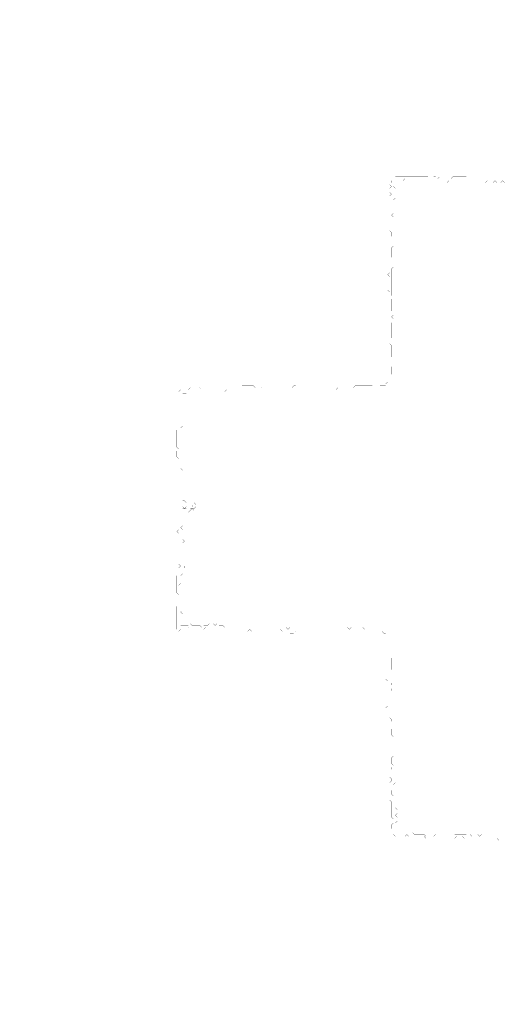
# Model space of a CAD drawing. Header units: metres. Extents: x 0 to 4953, y -4953 to 0.
# Drawn here: x 0 to 2476, y -4953 to 0 of the extents above; entities that cross this region are included whole.
import ezdxf

# ---------------------------------------------------------------- set-up
doc = ezdxf.new("R2010")
doc.units = ezdxf.units.M
doc.layers.add('conductor', color=1, linetype='Continuous')
doc.layers.add('substrate', color=5, linetype='Continuous')

msp = doc.modelspace()

# ---------------------------------------------------------------- linework, layer by layer
at = {"layer": 'conductor', "const_width": 0.5}
msp.add_lwpolyline([(2481, -823.8), (2471.3, -823.8), (2461.6, -823.8), (2451.9, -823.8), (2442.2, -814.1), (2432.5, -823.8), (2422.9, -823.8), (2413.2, -823.8), (2403.5, -814.1), (2393.8, -823.8), (2384.1, -823.8), (2374.4, -814.1), (2364.7, -814.1), (2355, -823.8), (2345.3, -823.8), (2335.6, -823.8), (2325.9, -823.8), (2316.2, -823.8), (2306.6, -823.8), (2296.9, -823.8), (2287.2, -823.8), (2277.5, -823.8), (2267.8, -814.1), (2258.1, -814.1), (2248.4, -814.1), (2238.7, -814.1), (2229, -814.1), (2219.3, -814.1), (2209.6, -814.1), (2199.9, -814.1), (2190.3, -814.1), (2180.6, -814.1), (2170.9, -814.1), (2161.2, -823.8), (2151.5, -823.8), (2141.8, -814.1), (2132.1, -814.1), (2122.4, -814.1), (2112.7, -814.1), (2103, -814.1), (2093.3, -814.1), (2083.7, -814.1), (2074, -814.1), (2064.3, -814.1), (2054.6, -814.1), (2044.9, -814.1), (2035.2, -814.1), (2025.5, -804.4), (2015.8, -804.4), (2006.1, -804.4), (1996.4, -814.1), (1986.7, -804.4), (1977, -804.4), (1967.4, -804.4), (1957.7, -804.4), (1948, -804.4), (1938.3, -814.1), (1928.6, -814.1), (1918.9, -814.1), (1909.2, -814.1), (1899.5, -814.1), (1889.8, -814.1), (1889.8, -823.8), (1889.8, -833.5), (1889.8, -843.2), (1899.5, -852.8), (1899.5, -862.5), (1899.5, -872.2), (1899.5, -881.9), (1899.5, -891.6), (1899.5, -901.3), (1889.8, -911), (1889.8, -920.7), (1889.8, -930.4), (1889.8, -940.1), (1889.8, -949.8), (1889.8, -959.4), (1889.8, -969.1), (1889.8, -978.8), (1880.1, -988.5), (1889.8, -998.2), (1880.1, -1007.9), (1889.8, -1017.6), (1889.8, -1027.3), (1889.8, -1037), (1889.8, -1046.7), (1889.8, -1056.4), (1889.8, -1066.1), (1889.8, -1075.7), (1889.8, -1085.4), (1889.8, -1095.1), (1889.8, -1104.8), (1889.8, -1114.5), (1889.8, -1124.2), (1889.8, -1133.9), (1889.8, -1143.6), (1880.1, -1153.3), (1880.1, -1163), (1880.1, -1172.7), (1880.1, -1182.4), (1880.1, -1192), (1880.1, -1201.7), (1889.8, -1211.4), (1889.8, -1221.1), (1889.8, -1230.8), (1889.8, -1240.5), (1889.8, -1250.2), (1880.1, -1259.9), (1880.1, -1269.6), (1880.1, -1279.3), (1880.1, -1289), (1880.1, -1298.6), (1880.1, -1308.3), (1880.1, -1318), (1880.1, -1327.7), (1880.1, -1337.4), (1880.1, -1347.1), (1880.1, -1356.8), (1880.1, -1366.5), (1880.1, -1376.2), (1880.1, -1385.9), (1880.1, -1395.6), (1889.8, -1405.3), (1880.1, -1414.9), (1880.1, -1424.6), (1880.1, -1434.3), (1880.1, -1444), (1880.1, -1453.7), (1880.1, -1463.4), (1880.1, -1473.1), (1889.8, -1482.8), (1889.8, -1492.5), (1880.1, -1502.2), (1889.8, -1511.9), (1889.8, -1521.6), (1880.1, -1531.2), (1880.1, -1540.9), (1880.1, -1550.6), (1880.1, -1560.3), (1880.1, -1570), (1880.1, -1579.7), (1880.1, -1589.4), (1880.1, -1599.1), (1880.1, -1608.8), (1870.4, -1618.5), (1870.4, -1628.2), (1870.4, -1637.8), (1880.1, -1647.5), (1880.1, -1657.2), (1880.1, -1666.9), (1880.1, -1676.6), (1880.1, -1686.3), (1880.1, -1696), (1880.1, -1705.7), (1870.4, -1715.4), (1880.1, -1725.1), (1870.4, -1734.8), (1870.4, -1744.5), (1880.1, -1754.1), (1880.1, -1763.8), (1880.1, -1773.5), (1880.1, -1783.2), (1880.1, -1792.9), (1870.4, -1802.6), (1870.4, -1812.3), (1870.4, -1822), (1870.4, -1831.7), (1870.4, -1841.4), (1870.4, -1851.1), (1860.8, -1860.8), (1851.1, -1870.4), (1841.4, -1870.4), (1831.7, -1870.4), (1822, -1870.4), (1812.3, -1870.4), (1802.6, -1870.4), (1792.9, -1870.4), (1783.2, -1870.4), (1773.5, -1870.4), (1763.8, -1870.4), (1754.1, -1870.4), (1744.5, -1870.4), (1734.8, -1870.4), (1725.1, -1870.4), (1715.4, -1870.4), (1705.7, -1870.4), (1696, -1870.4), (1686.3, -1870.4), (1676.6, -1880.1), (1666.9, -1880.1), (1657.2, -1880.1), (1647.5, -1880.1), (1637.8, -1880.1), (1628.2, -1880.1), (1618.5, -1880.1), (1608.8, -1880.1), (1599.1, -1880.1), (1589.4, -1880.1), (1579.7, -1880.1), (1570, -1880.1), (1560.3, -1880.1), (1550.6, -1880.1), (1540.9, -1880.1), (1531.2, -1880.1), (1521.6, -1880.1), (1511.9, -1880.1), (1502.2, -1880.1), (1492.5, -1880.1), (1482.8, -1880.1), (1473.1, -1880.1), (1463.4, -1880.1), (1453.7, -1880.1), (1444, -1880.1), (1434.3, -1880.1), (1424.6, -1880.1), (1414.9, -1880.1), (1405.3, -1880.1), (1395.6, -1880.1), (1385.9, -1880.1), (1376.2, -1880.1), (1366.5, -1870.4), (1356.8, -1880.1), (1347.1, -1870.4), (1337.4, -1880.1), (1327.7, -1870.4), (1318, -1880.1), (1308.3, -1870.4), (1298.6, -1880.1), (1289, -1880.1), (1279.3, -1880.1), (1269.6, -1880.1), (1259.9, -1880.1), (1250.2, -1880.1), (1240.5, -1880.1), (1230.8, -1880.1), (1221.1, -1880.1), (1211.4, -1880.1), (1201.7, -1880.1), (1192, -1870.4), (1182.4, -1870.4), (1172.7, -1870.4), (1163, -1870.4), (1153.3, -1870.4), (1143.6, -1870.4), (1133.9, -1870.4), (1124.2, -1870.4), (1114.5, -1870.4), (1104.8, -1870.4), (1095.1, -1870.4), (1085.4, -1870.4), (1075.7, -1870.4), (1066.1, -1870.4), (1056.4, -1870.4), (1046.7, -1870.4), (1037, -1880.1), (1027.3, -1880.1), (1017.6, -1880.1), (1007.9, -1880.1), (998.2, -1880.1), (988.5, -1880.1), (978.8, -1880.1), (969.1, -1880.1), (959.4, -1880.1), (949.8, -1880.1), (940.1, -1880.1), (930.4, -1880.1), (920.7, -1880.1), (911, -1880.1), (901.3, -1880.1), (891.6, -1880.1), (881.9, -1880.1), (872.2, -1880.1), (862.5, -1880.1), (852.8, -1880.1), (843.2, -1889.8), (833.5, -1889.8), (823.8, -1889.8), (823.8, -1899.5), (823.8, -1909.2), (823.8, -1918.9), (823.8, -1928.6), (823.8, -1938.3), (823.8, -1948), (823.8, -1957.7), (823.8, -1967.4), (823.8, -1977), (823.8, -1986.7), (823.8, -1996.4), (823.8, -2006.1), (823.8, -2015.8), (823.8, -2025.5), (823.8, -2035.2), (823.8, -2044.9), (823.8, -2054.6), (814.1, -2064.3), (814.1, -2074), (814.1, -2083.7), (814.1, -2093.3), (814.1, -2103), (814.1, -2112.7), (814.1, -2122.4), (814.1, -2132.1), (814.1, -2141.8), (814.1, -2151.5), (814.1, -2161.2), (814.1, -2170.9), (814.1, -2180.6), (814.1, -2190.3), (814.1, -2199.9), (814.1, -2209.6), (814.1, -2219.3), (814.1, -2229), (814.1, -2238.7), (814.1, -2248.4), (814.1, -2258.1), (814.1, -2267.8), (823.8, -2277.5), (823.8, -2287.2), (823.8, -2296.9), (823.8, -2306.6), (823.8, -2316.2), (823.8, -2325.9), (823.8, -2335.6), (823.8, -2345.3), (814.1, -2355), (823.8, -2364.7), (823.8, -2374.4), (823.8, -2384.1), (823.8, -2393.8), (823.8, -2403.5), (823.8, -2413.2), (823.8, -2422.9), (823.8, -2432.5), (833.5, -2432.5), (843.2, -2442.2), (852.8, -2442.2), (862.5, -2442.2), (872.2, -2442.2), (881.9, -2442.2), (891.6, -2451.9), (891.6, -2461.6), (881.9, -2471.3), (872.2, -2471.3), (862.5, -2471.3), (862.5, -2481), (852.8, -2490.7), (843.2, -2490.7), (833.5, -2500.4), (823.8, -2510.1), (823.8, -2519.8), (823.8, -2529.5), (823.8, -2539.1), (823.8, -2548.8), (823.8, -2558.5), (814.1, -2568.2), (823.8, -2577.9), (814.1, -2587.6), (823.8, -2597.3), (823.8, -2607), (823.8, -2616.7), (823.8, -2626.4), (833.5, -2636.1), (823.8, -2645.8), (833.5, -2655.4), (823.8, -2665.1), (823.8, -2674.8), (823.8, -2684.5), (823.8, -2694.2), (823.8, -2703.9), (823.8, -2713.6), (823.8, -2723.3), (823.8, -2733), (823.8, -2742.7), (823.8, -2752.4), (833.5, -2762.1), (833.5, -2771.7), (823.8, -2781.4), (823.8, -2791.1), (823.8, -2800.8), (814.1, -2810.5), (814.1, -2820.2), (814.1, -2829.9), (814.1, -2839.6), (814.1, -2849.3), (804.4, -2859), (814.1, -2868.7), (814.1, -2878.3), (814.1, -2888), (814.1, -2897.7), (814.1, -2907.4), (823.8, -2917.1), (823.8, -2926.8), (823.8, -2936.5), (823.8, -2946.2), (823.8, -2955.9), (823.8, -2965.6), (814.1, -2975.3), (823.8, -2985), (814.1, -2994.6), (823.8, -3004.3), (814.1, -3014), (814.1, -3023.7), (814.1, -3033.4), (814.1, -3043.1), (814.1, -3052.8), (814.1, -3062.5), (823.8, -3062.5), (833.5, -3062.5), (843.2, -3062.5), (852.8, -3062.5), (862.5, -3052.8), (872.2, -3062.5), (881.9, -3062.5), (891.6, -3062.5), (901.3, -3062.5), (911, -3062.5), (920.7, -3072.2), (930.4, -3062.5), (940.1, -3062.5), (949.8, -3062.5), (959.4, -3052.8), (969.1, -3052.8), (978.8, -3052.8), (988.5, -3062.5), (998.2, -3052.8), (1007.9, -3062.5), (1017.6, -3062.5), (1027.3, -3062.5), (1037, -3072.2), (1046.7, -3072.2), (1056.4, -3072.2), (1066.1, -3072.2), (1075.7, -3072.2), (1085.4, -3072.2), (1095.1, -3072.2), (1104.8, -3072.2), (1114.5, -3072.2), (1124.2, -3072.2), (1133.9, -3072.2), (1143.6, -3072.2), (1153.3, -3072.2), (1163, -3072.2), (1172.7, -3072.2), (1182.4, -3072.2), (1192, -3072.2), (1201.7, -3072.2), (1211.4, -3072.2), (1221.1, -3072.2), (1230.8, -3072.2), (1240.5, -3072.2), (1250.2, -3072.2), (1259.9, -3072.2), (1269.6, -3072.2), (1279.3, -3072.2), (1289, -3062.5), (1298.6, -3072.2), (1308.3, -3072.2), (1318, -3072.2), (1327.7, -3072.2), (1337.4, -3081.9), (1347.1, -3072.2), (1356.8, -3081.9), (1366.5, -3072.2), (1376.2, -3081.9), (1385.9, -3081.9), (1395.6, -3072.2), (1405.3, -3072.2), (1414.9, -3081.9), (1424.6, -3072.2), (1434.3, -3072.2), (1444, -3072.2), (1453.7, -3072.2), (1463.4, -3081.9), (1473.1, -3072.2), (1482.8, -3072.2), (1492.5, -3072.2), (1502.2, -3081.9), (1511.9, -3081.9), (1521.6, -3081.9), (1531.2, -3081.9), (1540.9, -3072.2), (1550.6, -3072.2), (1560.3, -3072.2), (1570, -3072.2), (1579.7, -3072.2), (1589.4, -3072.2), (1599.1, -3072.2), (1608.8, -3081.9), (1618.5, -3081.9), (1628.2, -3072.2), (1637.8, -3072.2), (1647.5, -3081.9), (1657.2, -3072.2), (1666.9, -3081.9), (1676.6, -3072.2), (1686.3, -3081.9), (1696, -3072.2), (1705.7, -3072.2), (1715.4, -3072.2), (1725.1, -3072.2), (1734.8, -3072.2), (1744.5, -3081.9), (1754.1, -3081.9), (1763.8, -3081.9), (1773.5, -3072.2), (1783.2, -3072.2), (1792.9, -3072.2), (1802.6, -3072.2), (1812.3, -3081.9), (1822, -3081.9), (1831.7, -3081.9), (1841.4, -3081.9), (1851.1, -3081.9), (1860.8, -3091.6), (1870.4, -3101.2), (1870.4, -3110.9), (1870.4, -3120.6), (1870.4, -3130.3), (1870.4, -3140), (1870.4, -3149.7), (1870.4, -3159.4), (1870.4, -3169.1), (1870.4, -3178.8), (1870.4, -3188.5), (1870.4, -3198.2), (1870.4, -3207.9), (1870.4, -3217.5), (1880.1, -3227.2), (1880.1, -3236.9), (1880.1, -3246.6), (1880.1, -3256.3), (1880.1, -3266), (1880.1, -3275.7), (1880.1, -3285.4), (1870.4, -3295.1), (1870.4, -3304.8), (1870.4, -3314.5), (1870.4, -3324.2), (1870.4, -3333.8), (1870.4, -3343.5), (1880.1, -3353.2), (1880.1, -3362.9), (1870.4, -3372.6), (1880.1, -3382.3), (1880.1, -3392), (1870.4, -3401.7), (1870.4, -3411.4), (1870.4, -3421.1), (1870.4, -3430.8), (1870.4, -3440.4), (1870.4, -3450.1), (1870.4, -3459.8), (1870.4, -3469.5), (1870.4, -3479.2), (1870.4, -3488.9), (1870.4, -3498.6), (1880.1, -3508.3), (1870.4, -3518), (1870.4, -3527.7), (1880.1, -3537.4), (1880.1, -3547.1), (1870.4, -3556.7), (1870.4, -3566.4), (1870.4, -3576.1), (1880.1, -3585.8), (1880.1, -3595.5), (1880.1, -3605.2), (1880.1, -3614.9), (1889.8, -3624.6), (1880.1, -3634.3), (1889.8, -3644), (1889.8, -3653.7), (1889.8, -3663.4), (1889.8, -3673), (1899.5, -3682.7), (1889.8, -3692.4), (1889.8, -3702.1), (1889.8, -3711.8), (1889.8, -3721.5), (1880.1, -3731.2), (1880.1, -3740.9), (1880.1, -3750.6), (1880.1, -3760.3), (1889.8, -3770), (1880.1, -3779.6), (1880.1, -3789.3), (1889.8, -3799), (1889.8, -3808.7), (1889.8, -3818.4), (1889.8, -3828.1), (1889.8, -3837.8), (1899.5, -3847.5), (1899.5, -3857.2), (1889.8, -3866.9), (1889.8, -3876.6), (1889.8, -3886.3), (1880.1, -3895.9), (1880.1, -3905.6), (1880.1, -3915.3), (1889.8, -3925), (1889.8, -3934.7), (1889.8, -3944.4), (1899.5, -3954.1), (1899.5, -3963.8), (1899.5, -3973.5), (1899.5, -3983.2), (1909.2, -3992.9), (1909.2, -4002.6), (1909.2, -4012.2), (1899.5, -4021.9), (1909.2, -4031.6), (1909.2, -4041.3), (1909.2, -4051), (1899.5, -4060.7), (1899.5, -4070.4), (1899.5, -4080.1), (1909.2, -4089.8), (1909.2, -4099.5), (1909.2, -4109.2), (1918.9, -4109.2), (1928.6, -4109.2), (1938.3, -4118.8), (1948, -4109.2), (1957.7, -4109.2), (1967.4, -4109.2), (1977, -4109.2), (1986.7, -4109.2), (1996.4, -4118.8), (2006.1, -4118.8), (2015.8, -4118.8), (2025.5, -4118.8), (2035.2, -4118.8), (2044.9, -4118.8), (2054.6, -4128.5), (2064.3, -4118.8), (2074, -4128.5), (2083.7, -4128.5), (2093.3, -4128.5), (2103, -4118.8), (2112.7, -4128.5), (2122.4, -4128.5), (2132.1, -4128.5), (2141.8, -4128.5), (2151.5, -4128.5), (2161.2, -4128.5), (2170.9, -4128.5), (2180.6, -4128.5), (2190.3, -4128.5), (2199.9, -4118.8), (2209.6, -4118.8), (2219.3, -4118.8), (2229, -4118.8), (2238.7, -4118.8), (2248.4, -4118.8), (2258.1, -4118.8), (2267.8, -4128.5), (2277.5, -4118.8), (2287.2, -4128.5), (2296.9, -4118.8), (2306.6, -4128.5), (2316.2, -4118.8), (2325.9, -4128.5), (2335.6, -4118.8), (2345.3, -4128.5), (2355, -4128.5), (2364.7, -4128.5), (2374.4, -4128.5), (2384.1, -4128.5), (2393.8, -4128.5), (2403.5, -4128.5), (2413.2, -4118.8), (2422.9, -4128.5), (2432.5, -4128.5), (2442.2, -4128.5), (2451.9, -4128.5), (2461.6, -4138.2), (2471.3, -4128.5), (2481, -4128.5)], dxfattribs=at)
msp.add_lwpolyline([(862.5, -2481), (872.2, -2471.3), (881.9, -2481), (872.2, -2490.7)], close=True, dxfattribs=at)
at = {"layer": 'substrate', "const_width": 0.5}
for points in [[(2481, 0), (2471.3, 0), (2461.6, 0), (2451.9, 0), (2442.2, 0), (2432.5, 0), (2422.9, 0), (2413.2, 0), (2403.5, 0), (2393.8, 0), (2384.1, 0), (2374.4, 0), (2364.7, 0), (2355, 0), (2345.3, 0), (2335.6, 0), (2325.9, 0), (2316.2, 0), (2306.6, 0), (2296.9, 0), (2287.2, 0), (2277.5, 0), (2267.8, 0), (2258.1, 0), (2248.4, 0), (2238.7, 0), (2229, 0), (2219.3, 0), (2209.6, 0), (2199.9, 0), (2190.3, 0), (2180.6, 0), (2170.9, 0), (2161.2, 0), (2151.5, 0), (2141.8, 0), (2132.1, 0), (2122.4, 0), (2112.7, 0), (2103, 0), (2093.3, 0), (2083.7, 0), (2074, 0), (2064.3, 0), (2054.6, 0), (2044.9, 0), (2035.2, 0), (2025.5, 0), (2015.8, 0), (2006.1, 0), (1996.4, 0), (1986.7, 0), (1977, 0), (1967.4, 0), (1957.7, 0), (1948, 0), (1938.3, 0), (1928.6, 0), (1918.9, 0), (1909.2, 0), (1899.5, 0), (1889.8, 0), (1880.1, 0), (1870.4, 0), (1860.8, 0), (1851.1, 0), (1841.4, 0), (1831.7, 0), (1822, 0), (1812.3, 0), (1802.6, 0), (1792.9, 0), (1783.2, 0), (1773.5, 0), (1763.8, 0), (1754.1, 0), (1744.5, 0), (1734.8, 0), (1725.1, 0), (1715.4, 0), (1705.7, 0), (1696, 0), (1686.3, 0), (1676.6, 0), (1666.9, 0), (1657.2, 0), (1647.5, 0), (1637.8, 0), (1628.2, 0), (1618.5, 0), (1608.8, 0), (1599.1, 0), (1589.4, 0), (1579.7, 0), (1570, 0), (1560.3, 0), (1550.6, 0), (1540.9, 0), (1531.2, 0), (1521.6, 0), (1511.9, 0), (1502.2, 0), (1492.5, 0), (1482.8, 0), (1473.1, 0), (1463.4, 0), (1453.7, 0), (1444, 0), (1434.3, 0), (1424.6, 0), (1414.9, 0), (1405.3, 0), (1395.6, 0), (1385.9, 0), (1376.2, 0), (1366.5, 0), (1356.8, 0), (1347.1, 0), (1337.4, 0), (1327.7, 0), (1318, 0), (1308.3, 0), (1298.6, 0), (1289, 0), (1279.3, 0), (1269.6, 0), (1259.9, 0), (1250.2, 0), (1240.5, 0), (1230.8, 0), (1221.1, 0), (1211.4, 0), (1201.7, 0), (1192, 0), (1182.4, 0), (1172.7, 0), (1163, 0), (1153.3, 0), (1143.6, 0), (1133.9, 0), (1124.2, 0), (1114.5, 0), (1104.8, 0), (1095.1, 0), (1085.4, 0), (1075.7, 0), (1066.1, 0), (1056.4, 0), (1046.7, 0), (1037, 0), (1027.3, 0), (1017.6, 0), (1007.9, 0), (998.2, 0), (988.5, 0), (978.8, 0), (969.1, 0), (959.4, 0), (949.8, 0), (940.1, 0), (930.4, 0), (920.7, 0), (911, 0), (901.3, 0), (891.6, 0), (881.9, 0), (872.2, 0), (862.5, 0), (852.8, 0), (843.2, 0), (833.5, 0), (823.8, 0), (814.1, 0), (804.4, 0), (794.7, 0), (785, 0), (775.3, 0), (765.6, 0), (755.9, 0), (746.2, 0), (736.5, 0), (726.9, 0), (717.2, 0), (707.5, 0), (697.8, 0), (688.1, 0), (678.4, 0), (668.7, 0), (659, 0), (649.3, 0), (639.6, 0), (629.9, 0), (620.2, 0), (610.6, 0), (600.9, 0), (591.2, 0), (581.5, 0), (571.8, 0), (562.1, 0), (552.4, 0), (542.7, 0), (533, 0), (523.3, 0), (513.6, 0), (504, 0), (494.3, 0), (484.6, 0), (474.9, 0), (465.2, 0), (455.5, 0), (445.8, 0), (436.1, 0), (426.4, 0), (416.7, 0), (407, 0), (397.3, 0), (387.7, 0), (378, 0), (368.3, 0), (358.6, 0), (348.9, 0), (339.2, 0), (329.5, 0), (319.8, 0), (310.1, 0), (300.4, 0), (290.7, 0), (281.1, 0), (271.4, 0), (261.7, 0), (252, 0), (242.3, 0), (232.6, 0), (222.9, 0), (213.2, 0), (203.5, 0), (193.8, 0), (184.1, 0), (174.4, 0), (164.8, 0), (155.1, 0), (145.4, 0), (135.7, 0), (126, 0), (116.3, 0), (106.6, 0), (96.9, 0), (87.2, 0), (77.5, 0), (67.8, 0), (58.1, 0), (48.5, 0), (38.8, 0), (29.1, 0), (19.4, 0), (9.7, 0), (0, 0), (0, -9.7), (0, -19.4), (0, -29.1), (0, -38.8), (0, -48.5), (0, -58.1), (0, -67.8), (0, -77.5), (0, -87.2), (0, -96.9), (0, -106.6), (0, -116.3), (0, -126), (0, -135.7), (0, -145.4), (0, -155.1), (0, -164.8), (0, -174.4), (0, -184.1), (0, -193.8), (0, -203.5), (0, -213.2), (0, -222.9), (0, -232.6), (0, -242.3), (0, -252), (0, -261.7), (0, -271.4), (0, -281.1), (0, -290.7), (0, -300.4), (0, -310.1), (0, -319.8), (0, -329.5), (0, -339.2), (0, -348.9), (0, -358.6), (0, -368.3), (0, -378), (0, -387.7), (0, -397.3), (0, -407), (0, -416.7), (0, -426.4), (0, -436.1), (0, -445.8), (0, -455.5), (0, -465.2), (0, -474.9), (0, -484.6), (0, -494.3), (0, -504), (0, -513.6), (0, -523.3), (0, -533), (0, -542.7), (0, -552.4), (0, -562.1), (0, -571.8), (0, -581.5), (0, -591.2), (0, -600.9), (0, -610.6), (0, -620.2), (0, -629.9), (0, -639.6), (0, -649.3), (0, -659), (0, -668.7), (0, -678.4), (0, -688.1), (0, -697.8), (0, -707.5), (0, -717.2), (0, -726.9), (0, -736.5), (0, -746.2), (0, -755.9), (0, -765.6), (0, -775.3), (0, -785), (0, -794.7), (0, -804.4), (0, -814.1), (0, -823.8), (0, -833.5), (0, -843.2), (0, -852.8), (0, -862.5), (0, -872.2), (0, -881.9), (0, -891.6), (0, -901.3), (0, -911), (0, -920.7), (0, -930.4), (0, -940.1), (0, -949.8), (0, -959.4), (0, -969.1), (0, -978.8), (0, -988.5), (0, -998.2), (0, -1007.9), (0, -1017.6), (0, -1027.3), (0, -1037), (0, -1046.7), (0, -1056.4), (0, -1066.1), (0, -1075.7), (0, -1085.4), (0, -1095.1), (0, -1104.8), (0, -1114.5), (0, -1124.2), (0, -1133.9), (0, -1143.6), (0, -1153.3), (0, -1163), (0, -1172.7), (0, -1182.4), (0, -1192), (0, -1201.7), (0, -1211.4), (0, -1221.1), (0, -1230.8), (0, -1240.5), (0, -1250.2), (0, -1259.9), (0, -1269.6), (0, -1279.3), (0, -1289), (0, -1298.6), (0, -1308.3), (0, -1318), (0, -1327.7), (0, -1337.4), (0, -1347.1), (0, -1356.8), (0, -1366.5), (0, -1376.2), (0, -1385.9), (0, -1395.6), (0, -1405.3), (0, -1414.9), (0, -1424.6), (0, -1434.3), (0, -1444), (0, -1453.7), (0, -1463.4), (0, -1473.1), (0, -1482.8), (0, -1492.5), (0, -1502.2), (0, -1511.9), (0, -1521.6), (0, -1531.2), (0, -1540.9), (0, -1550.6), (0, -1560.3), (0, -1570), (0, -1579.7), (0, -1589.4), (0, -1599.1), (0, -1608.8), (0, -1618.5), (0, -1628.2), (0, -1637.8), (0, -1647.5), (0, -1657.2), (0, -1666.9), (0, -1676.6), (0, -1686.3), (0, -1696), (0, -1705.7), (0, -1715.4), (0, -1725.1), (0, -1734.8), (0, -1744.5), (0, -1754.1), (0, -1763.8), (0, -1773.5), (0, -1783.2), (0, -1792.9), (0, -1802.6), (0, -1812.3), (0, -1822), (0, -1831.7), (0, -1841.4), (0, -1851.1), (0, -1860.8), (0, -1870.4), (0, -1880.1), (0, -1889.8), (0, -1899.5), (0, -1909.2), (0, -1918.9), (0, -1928.6), (0, -1938.3), (0, -1948), (0, -1957.7), (0, -1967.4), (0, -1977), (0, -1986.7), (0, -1996.4), (0, -2006.1), (0, -2015.8), (0, -2025.5), (0, -2035.2), (0, -2044.9), (0, -2054.6), (0, -2064.3), (0, -2074), (0, -2083.7), (0, -2093.3), (0, -2103), (0, -2112.7), (0, -2122.4), (0, -2132.1), (0, -2141.8), (0, -2151.5), (0, -2161.2), (0, -2170.9), (0, -2180.6), (0, -2190.3), (0, -2199.9), (0, -2209.6), (0, -2219.3), (0, -2229), (0, -2238.7), (0, -2248.4), (0, -2258.1), (0, -2267.8), (0, -2277.5), (0, -2287.2), (0, -2296.9), (0, -2306.6), (0, -2316.2), (0, -2325.9), (0, -2335.6), (0, -2345.3), (0, -2355), (0, -2364.7), (0, -2374.4), (0, -2384.1), (0, -2393.8), (0, -2403.5), (0, -2413.2), (0, -2422.9), (0, -2432.5), (0, -2442.2), (0, -2451.9), (0, -2461.6), (0, -2471.3), (0, -2481), (0, -2490.7), (0, -2500.4), (0, -2510.1), (0, -2519.8), (0, -2529.5), (0, -2539.1), (0, -2548.8), (0, -2558.5), (0, -2568.2), (0, -2577.9), (0, -2587.6), (0, -2597.3), (0, -2607), (0, -2616.7), (0, -2626.4), (0, -2636.1), (0, -2645.8), (0, -2655.4), (0, -2665.1), (0, -2674.8), (0, -2684.5), (0, -2694.2), (0, -2703.9), (0, -2713.6), (0, -2723.3), (0, -2733), (0, -2742.7), (0, -2752.4), (0, -2762.1), (0, -2771.7), (0, -2781.4), (0, -2791.1), (0, -2800.8), (0, -2810.5), (0, -2820.2), (0, -2829.9), (0, -2839.6), (0, -2849.3), (0, -2859), (0, -2868.7), (0, -2878.3), (0, -2888), (0, -2897.7), (0, -2907.4), (0, -2917.1), (0, -2926.8), (0, -2936.5), (0, -2946.2), (0, -2955.9), (0, -2965.6), (0, -2975.3), (0, -2985), (0, -2994.6), (0, -3004.3), (0, -3014), (0, -3023.7), (0, -3033.4), (0, -3043.1), (0, -3052.8), (0, -3062.5), (0, -3072.2), (0, -3081.9), (0, -3091.6), (0, -3101.2), (0, -3110.9), (0, -3120.6), (0, -3130.3), (0, -3140), (0, -3149.7), (0, -3159.4), (0, -3169.1), (0, -3178.8), (0, -3188.5), (0, -3198.2), (0, -3207.9), (0, -3217.5), (0, -3227.2), (0, -3236.9), (0, -3246.6), (0, -3256.3), (0, -3266), (0, -3275.7), (0, -3285.4), (0, -3295.1), (0, -3304.8), (0, -3314.5), (0, -3324.2), (0, -3333.8), (0, -3343.5), (0, -3353.2), (0, -3362.9), (0, -3372.6), (0, -3382.3), (0, -3392), (0, -3401.7), (0, -3411.4), (0, -3421.1), (0, -3430.8), (0, -3440.4), (0, -3450.1), (0, -3459.8), (0, -3469.5), (0, -3479.2), (0, -3488.9), (0, -3498.6), (0, -3508.3), (0, -3518), (0, -3527.7), (0, -3537.4), (0, -3547.1), (0, -3556.7), (0, -3566.4), (0, -3576.1), (0, -3585.8), (0, -3595.5), (0, -3605.2), (0, -3614.9), (0, -3624.6), (0, -3634.3), (0, -3644), (0, -3653.7), (0, -3663.4), (0, -3673), (0, -3682.7), (0, -3692.4), (0, -3702.1), (0, -3711.8), (0, -3721.5), (0, -3731.2), (0, -3740.9), (0, -3750.6), (0, -3760.3), (0, -3770), (0, -3779.6), (0, -3789.3), (0, -3799), (0, -3808.7), (0, -3818.4), (0, -3828.1), (0, -3837.8), (0, -3847.5), (0, -3857.2), (0, -3866.9), (0, -3876.6), (0, -3886.3), (0, -3895.9), (0, -3905.6), (0, -3915.3), (0, -3925), (0, -3934.7), (0, -3944.4), (0, -3954.1), (0, -3963.8), (0, -3973.5), (0, -3983.2), (0, -3992.9), (0, -4002.6), (0, -4012.2), (0, -4021.9), (0, -4031.6), (0, -4041.3), (0, -4051), (0, -4060.7), (0, -4070.4), (0, -4080.1), (0, -4089.8), (0, -4099.5), (0, -4109.2), (0, -4118.8), (0, -4128.5), (0, -4138.2), (0, -4147.9), (0, -4157.6), (0, -4167.3), (0, -4177), (0, -4186.7), (0, -4196.4), (0, -4206.1), (0, -4215.8), (0, -4225.5), (0, -4235.1), (0, -4244.8), (0, -4254.5), (0, -4264.2), (0, -4273.9), (0, -4283.6), (0, -4293.3), (0, -4303), (0, -4312.7), (0, -4322.4), (0, -4332.1), (0, -4341.8), (0, -4351.4), (0, -4361.1), (0, -4370.8), (0, -4380.5), (0, -4390.2), (0, -4399.9), (0, -4409.6), (0, -4419.3), (0, -4429), (0, -4438.7), (0, -4448.4), (0, -4458), (0, -4467.7), (0, -4477.4), (0, -4487.1), (0, -4496.8), (0, -4506.5), (0, -4516.2), (0, -4525.9), (0, -4535.6), (0, -4545.3), (0, -4555), (0, -4564.7), (0, -4574.3), (0, -4584), (0, -4593.7), (0, -4603.4), (0, -4613.1), (0, -4622.8), (0, -4632.5), (0, -4642.2), (0, -4651.9), (0, -4661.6), (0, -4671.3), (0, -4680.9), (0, -4690.6), (0, -4700.3), (0, -4710), (0, -4719.7), (0, -4729.4), (0, -4739.1), (0, -4748.8), (0, -4758.5), (0, -4768.2), (0, -4777.9), (0, -4787.6), (0, -4797.2), (0, -4806.9), (0, -4816.6), (0, -4826.3), (0, -4836), (0, -4845.7), (0, -4855.4), (0, -4865.1), (0, -4874.8), (0, -4884.5), (0, -4894.2), (0, -4903.9), (0, -4913.5), (0, -4923.2), (0, -4932.9), (0, -4942.6), (0, -4952.3), (9.7, -4952.3), (19.4, -4952.3), (29.1, -4952.3), (38.8, -4952.3), (48.5, -4952.3), (58.1, -4952.3), (67.8, -4952.3), (77.5, -4952.3), (87.2, -4952.3), (96.9, -4952.3), (106.6, -4952.3), (116.3, -4952.3), (126, -4952.3), (135.7, -4952.3), (145.4, -4952.3), (155.1, -4952.3), (164.8, -4952.3), (174.4, -4952.3), (184.1, -4952.3), (193.8, -4952.3), (203.5, -4952.3), (213.2, -4952.3), (222.9, -4952.3), (232.6, -4952.3), (242.3, -4952.3), (252, -4952.3), (261.7, -4952.3), (271.4, -4952.3), (281.1, -4952.3), (290.7, -4952.3), (300.4, -4952.3), (310.1, -4952.3), (319.8, -4952.3), (329.5, -4952.3), (339.2, -4952.3), (348.9, -4952.3), (358.6, -4952.3), (368.3, -4952.3), (378, -4952.3), (387.7, -4952.3), (397.3, -4952.3), (407, -4952.3), (416.7, -4952.3), (426.4, -4952.3), (436.1, -4952.3), (445.8, -4952.3), (455.5, -4952.3), (465.2, -4952.3), (474.9, -4952.3), (484.6, -4952.3), (494.3, -4952.3), (504, -4952.3), (513.6, -4952.3), (523.3, -4952.3), (533, -4952.3), (542.7, -4952.3), (552.4, -4952.3), (562.1, -4952.3), (571.8, -4952.3), (581.5, -4952.3), (591.2, -4952.3), (600.9, -4952.3), (610.6, -4952.3), (620.2, -4952.3), (629.9, -4952.3), (639.6, -4952.3), (649.3, -4952.3), (659, -4952.3), (668.7, -4952.3), (678.4, -4952.3), (688.1, -4952.3), (697.8, -4952.3), (707.5, -4952.3), (717.2, -4952.3), (726.9, -4952.3), (736.5, -4952.3), (746.2, -4952.3), (755.9, -4952.3), (765.6, -4952.3), (775.3, -4952.3), (785, -4952.3), (794.7, -4952.3), (804.4, -4952.3), (814.1, -4952.3), (823.8, -4952.3), (833.5, -4952.3), (843.2, -4952.3), (852.8, -4952.3), (862.5, -4952.3), (872.2, -4952.3), (881.9, -4952.3), (891.6, -4952.3), (901.3, -4952.3), (911, -4952.3), (920.7, -4952.3), (930.4, -4952.3), (940.1, -4952.3), (949.8, -4952.3), (959.4, -4952.3), (969.1, -4952.3), (978.8, -4952.3), (988.5, -4952.3), (998.2, -4952.3), (1007.9, -4952.3), (1017.6, -4952.3), (1027.3, -4952.3), (1037, -4952.3), (1046.7, -4952.3), (1056.4, -4952.3), (1066.1, -4952.3), (1075.7, -4952.3), (1085.4, -4952.3), (1095.1, -4952.3), (1104.8, -4952.3), (1114.5, -4952.3), (1124.2, -4952.3), (1133.9, -4952.3), (1143.6, -4952.3), (1153.3, -4952.3), (1163, -4952.3), (1172.7, -4952.3), (1182.4, -4952.3), (1192, -4952.3), (1201.7, -4952.3), (1211.4, -4952.3), (1221.1, -4952.3), (1230.8, -4952.3), (1240.5, -4952.3), (1250.2, -4952.3), (1259.9, -4952.3), (1269.6, -4952.3), (1279.3, -4952.3), (1289, -4952.3), (1298.6, -4952.3), (1308.3, -4952.3), (1318, -4952.3), (1327.7, -4952.3), (1337.4, -4952.3), (1347.1, -4952.3), (1356.8, -4952.3), (1366.5, -4952.3), (1376.2, -4952.3), (1385.9, -4952.3), (1395.6, -4952.3), (1405.3, -4952.3), (1414.9, -4952.3), (1424.6, -4952.3), (1434.3, -4952.3), (1444, -4952.3), (1453.7, -4952.3), (1463.4, -4952.3), (1473.1, -4952.3), (1482.8, -4952.3), (1492.5, -4952.3), (1502.2, -4952.3), (1511.9, -4952.3), (1521.6, -4952.3), (1531.2, -4952.3), (1540.9, -4952.3), (1550.6, -4952.3), (1560.3, -4952.3), (1570, -4952.3), (1579.7, -4952.3), (1589.4, -4952.3), (1599.1, -4952.3), (1608.8, -4952.3), (1618.5, -4952.3), (1628.2, -4952.3), (1637.8, -4952.3), (1647.5, -4952.3), (1657.2, -4952.3), (1666.9, -4952.3), (1676.6, -4952.3), (1686.3, -4952.3), (1696, -4952.3), (1705.7, -4952.3), (1715.4, -4952.3), (1725.1, -4952.3), (1734.8, -4952.3), (1744.5, -4952.3), (1754.1, -4952.3), (1763.8, -4952.3), (1773.5, -4952.3), (1783.2, -4952.3), (1792.9, -4952.3), (1802.6, -4952.3), (1812.3, -4952.3), (1822, -4952.3), (1831.7, -4952.3), (1841.4, -4952.3), (1851.1, -4952.3), (1860.8, -4952.3), (1870.4, -4952.3), (1880.1, -4952.3), (1889.8, -4952.3), (1899.5, -4952.3), (1909.2, -4952.3), (1918.9, -4952.3), (1928.6, -4952.3), (1938.3, -4952.3), (1948, -4952.3), (1957.7, -4952.3), (1967.4, -4952.3), (1977, -4952.3), (1986.7, -4952.3), (1996.4, -4952.3), (2006.1, -4952.3), (2015.8, -4952.3), (2025.5, -4952.3), (2035.2, -4952.3), (2044.9, -4952.3), (2054.6, -4952.3), (2064.3, -4952.3), (2074, -4952.3), (2083.7, -4952.3), (2093.3, -4952.3), (2103, -4952.3), (2112.7, -4952.3), (2122.4, -4952.3), (2132.1, -4952.3), (2141.8, -4952.3), (2151.5, -4952.3), (2161.2, -4952.3), (2170.9, -4952.3), (2180.6, -4952.3), (2190.3, -4952.3), (2199.9, -4952.3), (2209.6, -4952.3), (2219.3, -4952.3), (2229, -4952.3), (2238.7, -4952.3), (2248.4, -4952.3), (2258.1, -4952.3), (2267.8, -4952.3), (2277.5, -4952.3), (2287.2, -4952.3), (2296.9, -4952.3), (2306.6, -4952.3), (2316.2, -4952.3), (2325.9, -4952.3), (2335.6, -4952.3), (2345.3, -4952.3), (2355, -4952.3), (2364.7, -4952.3), (2374.4, -4952.3), (2384.1, -4952.3), (2393.8, -4952.3), (2403.5, -4952.3), (2413.2, -4952.3), (2422.9, -4952.3), (2432.5, -4952.3), (2442.2, -4952.3), (2451.9, -4952.3), (2461.6, -4952.3), (2471.3, -4952.3), (2481, -4952.3)], [(2481, -4147.9), (2471.3, -4147.9), (2461.6, -4147.9), (2451.9, -4147.9), (2442.2, -4147.9), (2432.5, -4147.9), (2422.9, -4147.9), (2413.2, -4138.2), (2403.5, -4147.9), (2393.8, -4138.2), (2384.1, -4147.9), (2374.4, -4147.9), (2364.7, -4147.9), (2355, -4147.9), (2345.3, -4138.2), (2335.6, -4138.2), (2325.9, -4138.2), (2316.2, -4138.2), (2306.6, -4138.2), (2296.9, -4138.2), (2287.2, -4138.2), (2277.5, -4138.2), (2267.8, -4138.2), (2258.1, -4138.2), (2248.4, -4138.2), (2238.7, -4128.5), (2229, -4128.5), (2219.3, -4128.5), (2209.6, -4128.5), (2199.9, -4138.2), (2190.3, -4138.2), (2180.6, -4138.2), (2170.9, -4147.9), (2161.2, -4147.9), (2151.5, -4147.9), (2141.8, -4147.9), (2132.1, -4147.9), (2122.4, -4147.9), (2112.7, -4138.2), (2103, -4138.2), (2093.3, -4138.2), (2083.7, -4138.2), (2074, -4138.2), (2064.3, -4138.2), (2054.6, -4138.2), (2044.9, -4128.5), (2035.2, -4128.5), (2025.5, -4128.5), (2015.8, -4128.5), (2006.1, -4128.5), (1996.4, -4128.5), (1986.7, -4128.5), (1977, -4118.8), (1967.4, -4128.5), (1957.7, -4118.8), (1948, -4128.5), (1938.3, -4128.5), (1928.6, -4128.5), (1918.9, -4128.5), (1909.2, -4128.5), (1899.5, -4128.5), (1889.8, -4118.8), (1889.8, -4109.2), (1889.8, -4099.5), (1880.1, -4089.8), (1880.1, -4080.1), (1880.1, -4070.4), (1889.8, -4060.7), (1889.8, -4051), (1889.8, -4041.3), (1880.1, -4031.6), (1880.1, -4021.9), (1880.1, -4012.2), (1880.1, -4002.6), (1880.1, -3992.9), (1880.1, -3983.2), (1880.1, -3973.5), (1880.1, -3963.8), (1880.1, -3954.1), (1870.4, -3944.4), (1870.4, -3934.7), (1870.4, -3925), (1870.4, -3915.3), (1870.4, -3905.6), (1870.4, -3895.9), (1870.4, -3886.3), (1870.4, -3876.6), (1880.1, -3866.9), (1870.4, -3857.2), (1880.1, -3847.5), (1880.1, -3837.8), (1870.4, -3828.1), (1870.4, -3818.4), (1870.4, -3808.7), (1870.4, -3799), (1870.4, -3789.3), (1870.4, -3779.6), (1870.4, -3770), (1870.4, -3760.3), (1870.4, -3750.6), (1870.4, -3740.9), (1870.4, -3731.2), (1870.4, -3721.5), (1870.4, -3711.8), (1870.4, -3702.1), (1870.4, -3692.4), (1870.4, -3682.7), (1880.1, -3673), (1870.4, -3663.4), (1870.4, -3653.7), (1870.4, -3644), (1870.4, -3634.3), (1870.4, -3624.6), (1860.8, -3614.9), (1860.8, -3605.2), (1860.8, -3595.5), (1860.8, -3585.8), (1860.8, -3576.1), (1860.8, -3566.4), (1860.8, -3556.7), (1860.8, -3547.1), (1860.8, -3537.4), (1860.8, -3527.7), (1860.8, -3518), (1860.8, -3508.3), (1860.8, -3498.6), (1860.8, -3488.9), (1851.1, -3479.2), (1860.8, -3469.5), (1860.8, -3459.8), (1860.8, -3450.1), (1860.8, -3440.4), (1860.8, -3430.8), (1860.8, -3421.1), (1860.8, -3411.4), (1860.8, -3401.7), (1860.8, -3392), (1860.8, -3382.3), (1860.8, -3372.6), (1860.8, -3362.9), (1860.8, -3353.2), (1860.8, -3343.5), (1851.1, -3333.8), (1851.1, -3324.2), (1851.1, -3314.5), (1860.8, -3304.8), (1860.8, -3295.1), (1860.8, -3285.4), (1860.8, -3275.7), (1860.8, -3266), (1860.8, -3256.3), (1860.8, -3246.6), (1860.8, -3236.9), (1860.8, -3227.2), (1860.8, -3217.5), (1860.8, -3207.9), (1860.8, -3198.2), (1860.8, -3188.5), (1860.8, -3178.8), (1860.8, -3169.1), (1860.8, -3159.4), (1860.8, -3149.7), (1860.8, -3140), (1851.1, -3130.3), (1851.1, -3120.6), (1851.1, -3110.9), (1851.1, -3101.2), (1841.4, -3101.2), (1831.7, -3091.6), (1822, -3091.6), (1812.3, -3091.6), (1802.6, -3091.6), (1792.9, -3091.6), (1783.2, -3091.6), (1773.5, -3091.6), (1763.8, -3091.6), (1754.1, -3091.6), (1744.5, -3091.6), (1734.8, -3091.6), (1725.1, -3091.6), (1715.4, -3091.6), (1705.7, -3091.6), (1696, -3091.6), (1686.3, -3091.6), (1676.6, -3091.6), (1666.9, -3091.6), (1657.2, -3091.6), (1647.5, -3091.6), (1637.8, -3091.6), (1628.2, -3091.6), (1618.5, -3091.6), (1608.8, -3091.6), (1599.1, -3091.6), (1589.4, -3091.6), (1579.7, -3091.6), (1570, -3091.6), (1560.3, -3091.6), (1550.6, -3091.6), (1540.9, -3091.6), (1531.2, -3091.6), (1521.6, -3091.6), (1511.9, -3091.6), (1502.2, -3091.6), (1492.5, -3091.6), (1482.8, -3091.6), (1473.1, -3091.6), (1463.4, -3091.6), (1453.7, -3091.6), (1444, -3091.6), (1434.3, -3091.6), (1424.6, -3091.6), (1414.9, -3091.6), (1405.3, -3091.6), (1395.6, -3091.6), (1385.9, -3101.2), (1376.2, -3101.2), (1366.5, -3101.2), (1356.8, -3091.6), (1347.1, -3091.6), (1337.4, -3091.6), (1327.7, -3091.6), (1318, -3081.9), (1308.3, -3081.9), (1298.6, -3081.9), (1289, -3081.9), (1279.3, -3081.9), (1269.6, -3081.9), (1259.9, -3081.9), (1250.2, -3081.9), (1240.5, -3081.9), (1230.8, -3081.9), (1221.1, -3091.6), (1211.4, -3091.6), (1201.7, -3091.6), (1192, -3091.6), (1182.4, -3091.6), (1172.7, -3091.6), (1163, -3081.9), (1153.3, -3091.6), (1143.6, -3091.6), (1133.9, -3091.6), (1124.2, -3091.6), (1114.5, -3091.6), (1104.8, -3091.6), (1095.1, -3091.6), (1085.4, -3091.6), (1075.7, -3091.6), (1066.1, -3091.6), (1056.4, -3091.6), (1046.7, -3091.6), (1037, -3091.6), (1027.3, -3081.9), (1017.6, -3081.9), (1007.9, -3072.2), (998.2, -3081.9), (988.5, -3081.9), (978.8, -3072.2), (969.1, -3072.2), (959.4, -3081.9), (949.8, -3081.9), (940.1, -3072.2), (930.4, -3081.9), (920.7, -3081.9), (911, -3081.9), (901.3, -3081.9), (891.6, -3081.9), (881.9, -3081.9), (872.2, -3072.2), (862.5, -3072.2), (852.8, -3072.2), (843.2, -3081.9), (833.5, -3091.6), (823.8, -3081.9), (814.1, -3081.9), (804.4, -3091.6), (794.7, -3081.9), (794.7, -3072.2), (794.7, -3062.5), (794.7, -3052.8), (794.7, -3043.1), (794.7, -3033.4), (794.7, -3023.7), (794.7, -3014), (794.7, -3004.3), (794.7, -2994.6), (794.7, -2985), (794.7, -2975.3), (794.7, -2965.6), (804.4, -2955.9), (804.4, -2946.2), (804.4, -2936.5), (804.4, -2926.8), (804.4, -2917.1), (804.4, -2907.4), (794.7, -2897.7), (794.7, -2888), (794.7, -2878.3), (794.7, -2868.7), (794.7, -2859), (794.7, -2849.3), (794.7, -2839.6), (794.7, -2829.9), (794.7, -2820.2), (794.7, -2810.5), (804.4, -2800.8), (804.4, -2791.1), (804.4, -2781.4), (804.4, -2771.7), (814.1, -2762.1), (804.4, -2752.4), (804.4, -2742.7), (804.4, -2733), (804.4, -2723.3), (804.4, -2713.6), (804.4, -2703.9), (804.4, -2694.2), (804.4, -2684.5), (804.4, -2674.8), (804.4, -2665.1), (804.4, -2655.4), (804.4, -2645.8), (804.4, -2636.1), (814.1, -2626.4), (804.4, -2616.7), (804.4, -2607), (804.4, -2597.3), (794.7, -2587.6), (804.4, -2577.9), (804.4, -2568.2), (804.4, -2558.5), (804.4, -2548.8), (804.4, -2539.1), (804.4, -2529.5), (804.4, -2519.8), (804.4, -2510.1), (804.4, -2500.4), (804.4, -2490.7), (814.1, -2481), (823.8, -2471.3), (833.5, -2471.3), (843.2, -2471.3), (843.2, -2461.6), (843.2, -2451.9), (843.2, -2461.6), (833.5, -2471.3), (823.8, -2461.6), (823.8, -2451.9), (814.1, -2442.2), (804.4, -2432.5), (804.4, -2422.9), (804.4, -2413.2), (804.4, -2403.5), (804.4, -2393.8), (804.4, -2384.1), (804.4, -2374.4), (804.4, -2364.7), (804.4, -2355), (804.4, -2345.3), (804.4, -2335.6), (804.4, -2325.9), (804.4, -2316.2), (804.4, -2306.6), (804.4, -2296.9), (804.4, -2287.2), (804.4, -2277.5), (804.4, -2267.8), (804.4, -2258.1), (804.4, -2248.4), (804.4, -2238.7), (804.4, -2229), (804.4, -2219.3), (794.7, -2209.6), (794.7, -2199.9), (794.7, -2190.3), (794.7, -2180.6), (804.4, -2170.9), (794.7, -2161.2), (794.7, -2151.5), (794.7, -2141.8), (794.7, -2132.1), (794.7, -2122.4), (794.7, -2112.7), (794.7, -2103), (794.7, -2093.3), (794.7, -2083.7), (794.7, -2074), (804.4, -2064.3), (804.4, -2054.6), (804.4, -2044.9), (804.4, -2035.2), (804.4, -2025.5), (804.4, -2015.8), (814.1, -2006.1), (804.4, -1996.4), (804.4, -1986.7), (814.1, -1977), (804.4, -1967.4), (804.4, -1957.7), (804.4, -1948), (804.4, -1938.3), (804.4, -1928.6), (804.4, -1918.9), (804.4, -1909.2), (804.4, -1899.5), (804.4, -1889.8), (804.4, -1880.1), (814.1, -1870.4), (823.8, -1870.4), (833.5, -1870.4), (843.2, -1870.4), (852.8, -1870.4), (862.5, -1860.8), (872.2, -1860.8), (881.9, -1860.8), (891.6, -1860.8), (901.3, -1860.8), (911, -1860.8), (920.7, -1870.4), (930.4, -1870.4), (940.1, -1870.4), (949.8, -1870.4), (959.4, -1870.4), (969.1, -1860.8), (978.8, -1860.8), (988.5, -1860.8), (998.2, -1860.8), (1007.9, -1860.8), (1017.6, -1860.8), (1027.3, -1860.8), (1037, -1860.8), (1046.7, -1851.1), (1056.4, -1860.8), (1066.1, -1860.8), (1075.7, -1860.8), (1085.4, -1851.1), (1095.1, -1860.8), (1104.8, -1860.8), (1114.5, -1860.8), (1124.2, -1851.1), (1133.9, -1851.1), (1143.6, -1851.1), (1153.3, -1851.1), (1163, -1851.1), (1172.7, -1851.1), (1182.4, -1851.1), (1192, -1860.8), (1201.7, -1851.1), (1211.4, -1860.8), (1221.1, -1860.8), (1230.8, -1870.4), (1240.5, -1860.8), (1250.2, -1870.4), (1259.9, -1870.4), (1269.6, -1860.8), (1279.3, -1860.8), (1289, -1860.8), (1298.6, -1860.8), (1308.3, -1860.8), (1318, -1860.8), (1327.7, -1851.1), (1337.4, -1860.8), (1347.1, -1860.8), (1356.8, -1851.1), (1366.5, -1860.8), (1376.2, -1860.8), (1385.9, -1851.1), (1395.6, -1851.1), (1405.3, -1860.8), (1414.9, -1860.8), (1424.6, -1860.8), (1434.3, -1860.8), (1444, -1860.8), (1453.7, -1860.8), (1463.4, -1860.8), (1473.1, -1860.8), (1482.8, -1860.8), (1492.5, -1860.8), (1502.2, -1860.8), (1511.9, -1860.8), (1521.6, -1860.8), (1531.2, -1860.8), (1540.9, -1860.8), (1550.6, -1860.8), (1560.3, -1860.8), (1570, -1870.4), (1579.7, -1870.4), (1589.4, -1870.4), (1599.1, -1870.4), (1608.8, -1860.8), (1618.5, -1870.4), (1628.2, -1860.8), (1637.8, -1860.8), (1647.5, -1860.8), (1657.2, -1860.8), (1666.9, -1860.8), (1676.6, -1860.8), (1686.3, -1860.8), (1696, -1851.1), (1705.7, -1851.1), (1715.4, -1851.1), (1725.1, -1851.1), (1734.8, -1851.1), (1744.5, -1851.1), (1754.1, -1851.1), (1763.8, -1851.1), (1773.5, -1851.1), (1783.2, -1851.1), (1792.9, -1860.8), (1802.6, -1860.8), (1812.3, -1860.8), (1822, -1851.1), (1831.7, -1851.1), (1841.4, -1851.1), (1851.1, -1851.1), (1851.1, -1841.4), (1860.8, -1831.7), (1860.8, -1822), (1860.8, -1812.3), (1860.8, -1802.6), (1860.8, -1792.9), (1860.8, -1783.2), (1860.8, -1773.5), (1860.8, -1763.8), (1860.8, -1754.1), (1860.8, -1744.5), (1860.8, -1734.8), (1860.8, -1725.1), (1860.8, -1715.4), (1860.8, -1705.7), (1860.8, -1696), (1860.8, -1686.3), (1860.8, -1676.6), (1860.8, -1666.9), (1860.8, -1657.2), (1860.8, -1647.5), (1860.8, -1637.8), (1860.8, -1628.2), (1860.8, -1618.5), (1860.8, -1608.8), (1860.8, -1599.1), (1860.8, -1589.4), (1860.8, -1579.7), (1860.8, -1570), (1860.8, -1560.3), (1860.8, -1550.6), (1860.8, -1540.9), (1860.8, -1531.2), (1870.4, -1521.6), (1870.4, -1511.9), (1870.4, -1502.2), (1870.4, -1492.5), (1870.4, -1482.8), (1870.4, -1473.1), (1860.8, -1463.4), (1870.4, -1453.7), (1870.4, -1444), (1870.4, -1434.3), (1860.8, -1424.6), (1870.4, -1414.9), (1870.4, -1405.3), (1870.4, -1395.6), (1870.4, -1385.9), (1870.4, -1376.2), (1860.8, -1366.5), (1860.8, -1356.8), (1860.8, -1347.1), (1860.8, -1337.4), (1860.8, -1327.7), (1860.8, -1318), (1860.8, -1308.3), (1870.4, -1298.6), (1860.8, -1289), (1870.4, -1279.3), (1870.4, -1269.6), (1870.4, -1259.9), (1870.4, -1250.2), (1870.4, -1240.5), (1870.4, -1230.8), (1870.4, -1221.1), (1870.4, -1211.4), (1870.4, -1201.7), (1870.4, -1192), (1870.4, -1182.4), (1870.4, -1172.7), (1870.4, -1163), (1870.4, -1153.3), (1870.4, -1143.6), (1870.4, -1133.9), (1870.4, -1124.2), (1870.4, -1114.5), (1870.4, -1104.8), (1880.1, -1095.1), (1880.1, -1085.4), (1880.1, -1075.7), (1870.4, -1066.1), (1870.4, -1056.4), (1870.4, -1046.7), (1870.4, -1037), (1870.4, -1027.3), (1870.4, -1017.6), (1870.4, -1007.9), (1870.4, -998.2), (1870.4, -988.5), (1870.4, -978.8), (1870.4, -969.1), (1870.4, -959.4), (1870.4, -949.8), (1870.4, -940.1), (1870.4, -930.4), (1870.4, -920.7), (1870.4, -911), (1870.4, -901.3), (1870.4, -891.6), (1880.1, -881.9), (1870.4, -872.2), (1880.1, -862.5), (1870.4, -852.8), (1880.1, -843.2), (1870.4, -833.5), (1880.1, -823.8), (1880.1, -814.1), (1889.8, -804.4), (1899.5, -794.7), (1909.2, -794.7), (1918.9, -794.7), (1928.6, -794.7), (1938.3, -794.7), (1948, -794.7), (1957.7, -794.7), (1967.4, -794.7), (1977, -794.7), (1986.7, -794.7), (1996.4, -794.7), (2006.1, -794.7), (2015.8, -794.7), (2025.5, -794.7), (2035.2, -794.7), (2044.9, -794.7), (2054.6, -794.7), (2064.3, -794.7), (2074, -804.4), (2083.7, -804.4), (2093.3, -794.7), (2103, -794.7), (2112.7, -804.4), (2122.4, -794.7), (2132.1, -804.4), (2141.8, -804.4), (2151.5, -804.4), (2161.2, -804.4), (2170.9, -804.4), (2180.6, -804.4), (2190.3, -794.7), (2199.9, -794.7), (2209.6, -794.7), (2219.3, -794.7), (2229, -794.7), (2238.7, -794.7), (2248.4, -794.7), (2258.1, -794.7), (2267.8, -804.4), (2277.5, -804.4), (2287.2, -804.4), (2296.9, -804.4), (2306.6, -804.4), (2316.2, -814.1), (2325.9, -804.4), (2335.6, -804.4), (2345.3, -804.4), (2355, -804.4), (2364.7, -804.4), (2374.4, -804.4), (2384.1, -804.4), (2393.8, -804.4), (2403.5, -804.4), (2413.2, -804.4), (2422.9, -804.4), (2432.5, -804.4), (2442.2, -804.4), (2451.9, -804.4), (2461.6, -814.1), (2471.3, -814.1), (2481, -814.1)]]:
    msp.add_lwpolyline(points, dxfattribs=at)
msp.add_lwpolyline([(872.2, -2451.9), (872.2, -2461.6)], close=True, dxfattribs=at)

doc.saveas('drawing.dxf')
